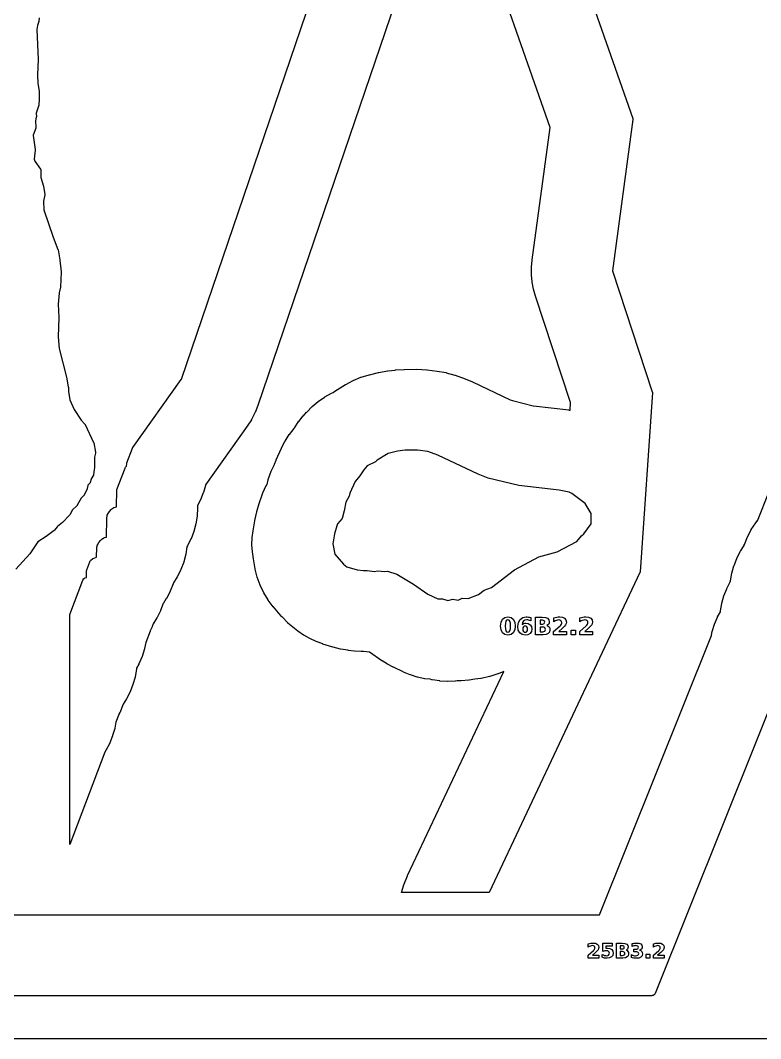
# Model space of a CAD drawing. Header units: millimetres. Extents: x 0 to 841, y 0 to 594.
# Drawn here: x 281.9 to 464.9, y 0 to 251.7 of the extents above; entities that cross this region are included whole.
import ezdxf

# ---------------------------------------------------------------- set-up
doc = ezdxf.new("R2010")
doc.units = ezdxf.units.MM
for name, color, linetype in [('CUT', 1, 'Continuous'), ('ENGRAVE', 5, 'Continuous'), ('SHEET_EDGE_DO_NOT_CUT', 8, 'Continuous')]:
    doc.layers.add(name, color=color, linetype=linetype)

msp = doc.modelspace()

# ---------------------------------------------------------------- linework, layer by layer
at = {"layer": 'CUT'}
for points in [[(380.88, 274.9), (340.6, 156.56), (340.59, 156.54), (339.89, 154.78), (339.87, 154.73), (339.02, 153.06), (338.99, 153.01), (337.97, 151.42), (337.96, 151.4), (327.67, 136.92), (327.66, 136.91), (327.66, 136.9), (327.64, 136.83), (327.63, 136.78), (327.11, 134.99), (327.09, 134.94), (326.4, 133.21), (326.38, 133.17), (325.7, 131.84), (325.7, 131.83), (325.7, 131.82), (325.69, 131.16), (325.69, 131.14), (325.56, 129.23), (325.56, 129.18), (325.25, 127.3), (325.24, 127.25), (324.75, 125.41), (324.74, 125.37), (324.07, 123.59), (324.05, 123.54), (323.22, 121.83), (323.2, 121.79), (323.06, 121.57), (323.06, 121.56), (323.05, 121.55), (322.77, 119.78), (322.75, 119.73), (322.26, 117.87), (322.24, 117.82), (321.56, 116.01), (321.54, 115.96), (320.68, 114.23), (320.66, 114.19), (319.71, 112.67), (319.71, 112.66), (319.7, 112.65), (319.65, 112.48), (319.64, 112.43), (318.9, 110.6), (318.88, 110.56), (317.97, 108.81), (317.94, 108.77), (317.24, 107.69), (317.23, 107.68), (317.23, 107.67), (317.22, 107.65), (317.21, 107.61), (316.52, 105.84), (316.5, 105.8), (315.65, 104.1), (315.62, 104.06), (314.67, 102.56), (314.67, 102.55), (314.67, 102.54), (314.45, 101.87), (314.43, 101.83), (313.97, 100.78), (313.97, 100.77), (312.9, 97.93), (312.9, 97.92), (312.9, 97.91), (312.59, 96.43), (312.58, 96.38), (311.98, 94.49), (311.97, 94.45), (311.19, 92.63), (311.16, 92.59), (310.59, 91.55), (310.58, 91.54), (310.58, 91.53), (310.57, 91.35), (310.56, 91.3), (310.22, 89.44), (310.21, 89.39), (309.7, 87.57), (309.68, 87.53), (309, 85.77), (308.98, 85.72), (308.12, 84.04), (308.1, 84), (307.27, 82.7), (307.26, 82.68), (307.26, 82.67), (307.24, 82.61), (307.23, 82.56), (306.5, 80.71), (306.48, 80.66), (306.24, 80.2), (306.23, 80.17), (305.5, 78.24), (305.5, 78.23), (305.5, 78.22), (305.22, 76.74), (305.2, 76.69), (304.68, 74.9), (304.66, 74.85), (303.97, 73.11), (303.95, 73.07), (303.09, 71.4), (303.07, 71.36), (302.72, 70.82), (302.71, 70.81), (302.71, 70.8), (294.12, 47.96), (294.12, 104.82), (297.34, 113.38), (297.34, 113.38), (297.37, 113.43), (297.39, 113.48), (297.43, 113.53), (297.59, 113.72), (297.62, 113.76), (297.66, 113.79), (297.7, 113.82), (297.74, 113.85), (297.79, 113.87), (297.83, 113.88), (298.18, 113.99), (298.19, 113.99), (298.19, 114), (298.25, 115.7), (298.25, 115.75), (298.26, 115.8), (298.28, 115.86), (299.05, 117.91), (299.07, 117.97), (299.1, 118.02), (299.21, 118.19), (299.24, 118.23), (299.28, 118.27), (299.32, 118.3), (299.73, 118.63), (299.78, 118.66), (299.82, 118.69), (299.87, 118.71), (300.67, 118.99), (300.68, 118.99), (300.68, 119.01), (300.76, 121.39), (300.76, 121.43), (300.77, 121.47), (300.78, 121.51), (300.94, 122.06), (300.95, 122.1), (300.97, 122.14), (300.99, 122.18), (301.21, 122.56), (301.25, 122.62), (301.68, 123.17), (301.7, 123.2), (301.74, 123.23), (302.04, 123.51), (302.08, 123.54), (302.13, 123.57), (302.54, 123.81), (302.6, 123.83), (302.65, 123.85), (303.15, 123.99), (303.16, 124), (303.16, 124.01), (303.22, 128.58), (303.23, 128.65), (303.32, 129.25), (303.33, 129.29), (303.35, 129.34), (303.36, 129.38), (303.58, 129.86), (303.6, 129.9), (303.62, 129.94), (303.64, 129.97), (304.33, 130.83), (304.37, 130.87), (304.41, 130.91), (304.45, 130.94), (304.96, 131.28), (305, 131.3), (305.05, 131.32), (305.09, 131.34), (305.63, 131.5), (305.64, 131.5), (305.64, 131.52), (305.71, 135.55), (305.71, 135.61), (305.72, 135.67), (305.74, 135.72), (307.74, 141.05), (307.76, 141.1), (307.79, 141.14), (307.87, 141.27), (307.89, 141.31), (307.93, 141.35), (307.96, 141.38), (308, 141.41), (308.13, 141.51), (308.14, 141.52), (308.14, 141.53), (308.19, 142.2), (308.2, 142.24), (308.21, 142.29), (308.22, 142.34), (309.61, 146.01), (309.62, 146.05), (309.64, 146.08), (309.67, 146.12), (321.65, 162.99), (321.66, 163), (321.67, 163.01), (362.72, 283.6)], [(413.51, 283.9), (433.28, 227.45), (433.3, 227.41), (433.31, 227.36), (433.31, 227.32), (433.31, 227.27), (433.31, 227.22), (428.25, 189.82), (428.25, 189.81), (428.25, 189.8), (438.11, 159.9), (438.12, 159.85), (438.13, 159.81), (438.14, 159.76), (438.14, 159.71), (435.1, 115.39), (435.09, 115.34), (435.08, 115.3), (435.07, 115.25), (435.05, 115.21), (397.76, 36.12), (376.08, 36.12), (376.71, 38.02), (376.72, 38.05), (377.6, 40.26), (377.61, 40.29), (401.41, 90.76), (401.42, 90.77), (401.41, 90.77), (399.99, 90.21), (399.96, 90.2), (397.93, 89.52), (397.88, 89.51), (395.8, 89.05), (395.74, 89.05), (394.27, 88.89), (394.25, 88.89), (392.81, 88.62), (392.76, 88.61), (390.83, 88.45), (390.78, 88.45), (389.91, 88.46), (389.9, 88.46), (389.89, 88.46), (389.45, 88.4), (389.4, 88.39), (387.52, 88.31), (387.47, 88.31), (385.59, 88.41), (385.54, 88.42), (383.67, 88.7), (383.63, 88.71), (383.17, 88.83), (383.14, 88.83), (381.85, 88.99), (381.8, 88.99), (380.05, 89.37), (380, 89.38), (378.29, 89.92), (378.24, 89.93), (376.58, 90.63), (376.55, 90.64), (374.09, 91.8), (374.07, 91.81), (372.67, 92.54), (372.63, 92.56), (371.3, 93.4), (371.28, 93.42), (368.22, 95.52), (368.2, 95.53), (368.19, 95.54), (368.18, 95.55), (368.16, 95.55), (366.74, 95.67), (366.71, 95.68), (366.5, 95.71), (366.46, 95.71), (366.13, 95.71), (366.09, 95.71), (364.52, 95.82), (364.5, 95.82), (362.93, 95.99), (362.9, 96), (361.05, 96.29), (361, 96.3), (359.18, 96.78), (359.15, 96.78), (356.66, 97.56), (356.64, 97.57), (355.03, 98.15), (354.99, 98.16), (353.45, 98.88), (353.41, 98.9), (351.94, 99.74), (351.9, 99.76), (350.5, 100.74), (350.48, 100.75), (349.63, 101.4), (349.61, 101.42), (348.03, 102.75), (347.99, 102.79), (346.57, 104.28), (346.55, 104.3), (344.43, 106.77), (344.41, 106.79), (343.16, 108.41), (343.13, 108.46), (342.06, 110.19), (342.03, 110.24), (341.15, 112.08), (341.13, 112.13), (340.44, 114.05), (340.43, 114.1), (339.94, 116.1), (339.94, 116.12), (339.47, 118.6), (339.47, 118.62), (339.22, 120.32), (339.22, 120.36), (339.13, 122.06), (339.13, 122.11), (339.18, 123.81), (339.18, 123.85), (339.39, 125.55), (339.39, 125.57), (339.8, 128.03), (339.8, 128.06), (340.3, 130.27), (340.31, 130.3), (340.88, 132.29), (340.89, 132.32), (341.61, 134.41), (341.62, 134.43), (341.81, 134.9), (341.82, 134.93), (342.68, 136.73), (342.7, 136.78), (342.84, 137.01), (342.85, 137.02), (342.85, 137.03), (343.11, 138.15), (343.12, 138.21), (343.86, 140.28), (343.88, 140.33), (344.67, 141.96), (344.68, 141.98), (345.09, 143.04), (345.1, 143.07), (346.41, 145.97), (346.42, 145.99), (347.29, 147.69), (347.31, 147.73), (348.34, 149.33), (348.37, 149.37), (349.55, 150.87), (349.57, 150.89), (349.61, 150.94), (349.62, 150.95), (349.62, 150.96), (349.67, 151.04), (349.69, 151.06), (350.67, 152.53), (350.7, 152.57), (351.81, 153.94), (351.83, 153.95), (352.65, 154.88), (352.67, 154.9), (354, 156.26), (354.04, 156.29), (355.49, 157.51), (355.52, 157.54), (357.08, 158.6), (357.12, 158.63), (358.79, 159.55), (358.81, 159.56), (359.17, 159.73), (359.17, 159.74), (359.18, 159.74), (359.61, 160.04), (359.64, 160.06), (362.27, 161.68), (362.3, 161.69), (364.12, 162.69), (364.17, 162.71), (366.08, 163.5), (366.13, 163.52), (368.12, 164.11), (368.15, 164.12), (370.43, 164.66), (370.46, 164.67), (372.66, 165.06), (372.69, 165.07), (374.57, 165.29), (374.6, 165.3), (376.8, 165.44), (376.82, 165.44), (379.88, 165.47), (379.91, 165.47), (382.39, 165.33), (382.43, 165.33), (384.9, 165.04), (384.93, 165.04), (387.12, 164.65), (387.18, 164.64), (389.32, 164.01), (389.35, 164), (391.86, 163.1), (391.88, 163.09), (393.67, 162.35), (393.69, 162.34), (402.96, 157.95), (402.97, 157.94), (403.53, 157.73), (403.56, 157.72), (408.7, 156.47), (408.73, 156.46), (417.45, 155.42), (417.47, 155.41), (417.78, 155.37), (417.79, 155.36), (417.79, 155.38), (417.92, 157.25), (417.92, 157.26), (417.92, 157.28), (409.26, 183.53), (409.25, 183.56), (408.77, 185.27), (408.76, 185.31), (408.44, 187.05), (408.44, 187.09), (408.27, 188.85), (408.27, 188.9), (408.27, 190.66), (408.27, 190.71), (408.43, 192.48), (408.43, 192.5), (412.86, 225.25), (412.86, 225.26), (412.86, 225.27), (394.63, 277.28)], [(286.47, 252.39), (286.42, 251.6), (286.41, 251.55), (286.41, 251.51), (286.39, 251.47), (286.06, 250.49), (286.06, 250.48), (286.06, 250.47), (285.92, 249.5), (285.92, 249.49), (285.92, 249.48), (286.27, 242.08), (286.27, 242.03), (286.1, 238.24), (286.1, 238.22), (286.18, 236.16), (286.18, 236.12), (286.5, 234.27), (286.5, 234.23), (286.51, 234.19), (286.53, 232.29), (286.53, 232.26), (286.46, 230.88), (286.46, 230.83), (286.45, 230.79), (286.44, 230.75), (285.79, 228.78), (285.78, 228.77), (285.78, 228.76), (285.81, 227.92), (285.81, 227.86), (285.8, 227.8), (285.62, 226.93), (285.62, 226.92), (285.62, 226.9), (285.68, 225.24), (285.68, 225.2), (285.68, 225.15), (285.67, 225.11), (285.66, 225.06), (285.06, 223.32), (285.06, 223.31), (285.06, 223.3), (285.54, 219.79), (285.54, 219.73), (285.54, 219.67), (285.29, 217.46), (285.29, 217.44), (285.3, 217.43), (285.41, 216.96), (285.41, 216.95), (285.42, 216.94), (286.84, 214.97), (286.87, 214.92), (286.9, 214.88), (286.92, 214.83), (286.93, 214.78), (286.94, 214.73), (286.94, 214.67), (286.93, 212.91), (286.93, 212.9), (286.93, 212.89), (287.58, 210.76), (287.6, 210.7), (287.92, 208.78), (287.93, 208.74), (287.93, 208.69), (287.93, 208.64), (287.92, 208.6), (287.59, 207.06), (287.59, 207.05), (287.59, 207.04), (287.69, 204.89), (287.69, 204.88), (287.69, 204.87), (289.95, 198.16), (289.95, 198.15), (291.15, 195.06), (291.16, 195.02), (291.18, 194.97), (291.63, 192.5), (291.64, 192.47), (291.97, 189.57), (291.97, 189.53), (291.97, 189.49), (291.81, 185.87), (291.8, 185.82), (291.79, 185.76), (291.42, 184.36), (291.42, 184.35), (291.42, 184.33), (291.18, 181.6), (291.18, 181.56), (291.35, 178.31), (291.35, 178.27), (291.24, 173.49), (291.24, 173.47), (291.43, 170.61), (291.43, 170.6), (291.43, 170.59), (293.25, 163.52), (293.25, 163.5), (293.72, 161.16), (293.72, 161.11), (293.73, 161.07), (293.73, 160.01), (293.73, 160), (293.73, 159.99), (294.1, 157.93), (294.1, 157.92), (294.11, 157.9), (295.17, 155.54), (295.17, 155.53), (295.18, 155.52), (296.92, 152.87), (296.92, 152.87), (296.93, 152.86), (297.78, 151.91), (297.81, 151.88), (297.83, 151.84), (297.86, 151.8), (299.97, 147.41), (299.98, 147.37), (300, 147.33), (300.01, 147.28), (300.42, 144.98), (300.43, 144.93), (300.43, 144.88), (300.43, 144.83), (300.42, 144.78), (300.2, 143.79), (300.19, 143.78), (300.19, 143.76), (300.23, 141.24), (300.23, 141.2), (300.22, 141.16), (299.98, 139.46), (299.97, 139.42), (299.96, 139.37), (299.94, 139.33), (299.92, 139.29), (299.39, 138.36), (299.39, 138.35), (299.38, 138.34), (299.12, 137.48), (299.1, 137.43), (299.07, 137.38), (299.04, 137.34), (299.01, 137.3), (298.56, 136.8), (298.55, 136.79), (298.55, 136.77), (298.39, 136), (298.38, 135.96), (298.36, 135.92), (298.35, 135.88), (297.65, 134.44), (297.62, 134.39), (297.59, 134.35), (297.56, 134.31), (296.93, 133.65), (296.92, 133.64), (296.91, 133.63), (295.92, 131.85), (295.89, 131.82), (295.86, 131.78), (295.83, 131.74), (294.79, 130.71), (294.79, 130.71), (294.78, 130.7), (294.1, 129.51), (294.06, 129.46), (294.03, 129.42), (292.29, 127.61), (292.25, 127.56), (291.01, 126.57), (291, 126.56), (290.99, 126.55), (290.31, 125.69), (290.28, 125.65), (290.25, 125.62), (290.22, 125.6), (288.27, 124.14), (288.24, 124.11), (286.22, 122.84), (286.21, 122.84), (286.2, 122.83), (284.24, 119.88), (284.2, 119.82), (280.78, 116.03)], [(181.62, 30.62), (425.05, 30.62), (425.06, 30.63), (425.07, 30.64), (452.75, 99.7), (452.75, 99.71), (452.75, 99.72), (452.94, 100.63), (452.96, 100.68), (453.51, 102.46), (453.53, 102.5), (454.25, 104.22), (454.27, 104.27), (454.95, 105.53), (454.96, 105.55), (454.96, 105.56), (454.97, 105.73), (454.98, 105.78), (455.31, 107.61), (455.32, 107.66), (455.83, 109.46), (455.84, 109.5), (456.52, 111.24), (456.54, 111.28), (457.38, 112.95), (457.4, 112.99), (457.44, 113.06), (457.45, 113.07), (457.45, 113.08), (457.45, 113.12), (457.46, 113.16), (457.79, 115.04), (457.8, 115.08), (458.31, 116.91), (458.33, 116.96), (459.01, 118.73), (459.03, 118.78), (459.89, 120.48), (459.91, 120.52), (460.8, 121.92), (460.81, 121.93), (460.81, 121.94), (460.87, 122.14), (460.88, 122.19), (461.62, 124.02), (461.64, 124.07), (462.56, 125.82), (462.59, 125.86), (463.68, 127.5), (463.71, 127.54), (464.08, 128), (464.09, 128.01), (464.1, 128.02), (469.9, 142.49)], [(472.26, 94.63), (438.81, 11.18), (438.8, 11.14), (438.77, 11.1), (438.75, 11.06), (438.72, 11.03), (438.54, 10.83), (438.51, 10.79), (438.47, 10.76), (438.43, 10.73), (438.39, 10.71), (438.34, 10.69), (438.29, 10.68), (438.14, 10.64), (438.1, 10.63), (438.06, 10.63), (438.02, 10.62), (181.62, 10.62)]]:
    msp.add_lwpolyline(points, dxfattribs=at)
at = {"layer": 'ENGRAVE'}
msp.add_lwpolyline([(387.6, 108.31), (388.78, 108.65), (390.1, 108.43), (391.08, 108.89), (392.6, 108.8), (395.12, 109.79), (396.57, 110.88), (398.36, 111.56), (404.07, 115.92), (410.1, 119.12), (414.58, 120.33), (419.49, 122.92), (420.59, 124.32), (421.17, 124.82), (423.04, 127.31), (422.96, 129.81), (421.55, 132.31), (418.22, 134.8), (417.6, 135.06), (415.09, 135.56), (405.15, 136.75), (397.56, 138.59), (395.08, 139.55), (385.12, 144.27), (382.58, 145.18), (380.08, 145.47), (376.99, 145.44), (375.08, 145.21), (372.78, 144.66), (370.12, 143.02), (369.7, 142.62), (367.6, 141.6), (366.76, 140.65), (365.81, 139.1), (364.64, 137.75), (363.32, 134.82), (363.18, 134.14), (362.32, 132.59), (361.96, 130.5), (361.4, 128.61), (360.31, 127.31), (360.11, 126.81), (359.53, 124.79), (359.12, 122.31), (359.59, 119.81), (361.73, 117.32), (362.6, 116.66), (365.12, 115.87), (366.72, 115.7), (367.6, 115.74), (369.42, 115.49), (370.18, 115.68), (371.96, 115.45), (372.64, 115.56), (374.95, 114.84), (379.09, 112.32), (382.62, 109.89), (385.1, 108.72), (386.2, 108.74), (387.6, 108.31)], dxfattribs=at)
for points in [[(404.21, 102.01), (404.09, 101.04), (403.74, 100.33), (403.18, 99.89), (402.41, 99.74), (401.65, 99.89), (401.08, 100.33), (400.73, 101.04), (400.61, 102.01), (400.73, 102.97), (401.08, 103.69), (401.65, 104.13), (402.41, 104.28), (403.18, 104.13), (403.74, 103.69), (404.09, 102.97), (404.21, 102.01)], [(403.08, 102.01), (403.05, 102.71), (402.93, 103.17), (402.72, 103.42), (402.41, 103.51), (402.1, 103.42), (401.89, 103.17), (401.78, 102.71), (401.74, 102.01), (401.78, 101.31), (401.89, 100.84), (402.1, 100.59), (402.41, 100.51), (402.72, 100.59), (402.93, 100.84), (403.05, 101.31), (403.08, 102.01)], [(408.06, 104.08), (408.06, 103.27), (407.79, 103.39), (407.54, 103.47), (407.3, 103.52), (407.06, 103.53), (406.61, 103.46), (406.27, 103.25), (406.05, 102.9), (405.95, 102.42), (406.15, 102.55), (406.36, 102.64), (406.6, 102.69), (406.86, 102.71), (407.46, 102.61), (407.94, 102.32), (408.25, 101.86), (408.35, 101.29), (408.24, 100.65), (407.89, 100.16), (407.35, 99.84), (406.66, 99.74), (405.9, 99.88), (405.34, 100.31), (404.99, 101.01), (404.87, 101.95), (405.01, 102.91), (405.42, 103.65), (406.07, 104.12), (406.92, 104.27), (407.21, 104.26), (407.5, 104.22), (407.78, 104.16), (408.06, 104.08)], [(412.06, 102.16), (412.39, 102.01), (412.63, 101.77), (412.77, 101.46), (412.82, 101.08), (412.72, 100.52), (412.4, 100.13), (411.86, 99.9), (411.1, 99.82), (409.22, 99.82), (409.22, 104.2), (410.92, 104.2), (411.7, 104.13), (412.24, 103.92), (412.54, 103.56), (412.65, 103.04), (412.61, 102.74), (412.5, 102.5), (412.31, 102.3), (412.06, 102.16)], [(410.98, 102.5), (411.21, 102.53), (411.38, 102.62), (411.48, 102.77), (411.52, 102.97), (411.48, 103.17), (411.38, 103.31), (411.21, 103.4), (410.98, 103.43), (410.35, 103.43), (410.35, 102.5), (410.98, 102.5)], [(414.98, 100.65), (416.9, 100.65), (416.9, 99.82), (413.72, 99.82), (413.72, 100.65), (415.32, 102.06), (415.5, 102.25), (415.63, 102.44), (415.71, 102.63), (415.74, 102.82), (415.69, 103.1), (415.53, 103.32), (415.29, 103.46), (414.98, 103.51), (414.7, 103.48), (414.4, 103.39), (414.08, 103.25), (413.73, 103.06), (413.73, 104.02), (414.11, 104.13), (414.49, 104.21), (414.85, 104.26), (415.22, 104.28), (415.91, 104.19), (416.44, 103.93), (416.76, 103.52), (416.87, 102.97), (416.82, 102.62), (416.69, 102.3), (416.4, 101.94), (415.91, 101.47), (414.98, 100.65)], [(421.43, 100.65), (423.35, 100.65), (423.35, 99.82), (420.17, 99.82), (420.17, 100.65), (421.77, 102.06), (421.96, 102.25), (422.09, 102.44), (422.16, 102.63), (422.19, 102.82), (422.14, 103.1), (421.98, 103.32), (421.74, 103.46), (421.43, 103.51), (421.16, 103.48), (420.86, 103.39), (420.53, 103.25), (420.19, 103.06), (420.19, 104.02), (420.57, 104.13), (420.94, 104.21), (421.31, 104.26), (421.67, 104.28), (422.37, 104.19), (422.89, 103.93), (423.22, 103.52), (423.32, 102.97), (423.28, 102.62), (423.14, 102.3), (422.85, 101.94), (422.36, 101.47), (421.43, 100.65)], [(406.67, 101.98), (406.41, 101.93), (406.23, 101.79), (406.11, 101.55), (406.08, 101.21), (406.11, 100.88), (406.23, 100.64), (406.41, 100.49), (406.67, 100.45), (406.93, 100.49), (407.12, 100.64), (407.23, 100.88), (407.26, 101.21), (407.23, 101.55), (407.12, 101.79), (406.93, 101.93), (406.67, 101.98)], [(411.01, 100.59), (411.31, 100.63), (411.53, 100.73), (411.65, 100.91), (411.7, 101.17), (411.65, 101.42), (411.53, 101.59), (411.31, 101.7), (411.01, 101.74), (410.35, 101.74), (410.35, 100.59), (411.01, 100.59)], [(418.03, 100.96), (419.09, 100.96), (419.09, 99.82), (418.03, 99.82), (418.03, 100.96)], [(423.29, 20.62), (424.9, 20.62), (424.9, 19.93), (422.25, 19.93), (422.25, 20.62), (423.58, 21.79), (423.73, 21.95), (423.84, 22.11), (423.9, 22.26), (423.93, 22.43), (423.88, 22.66), (423.75, 22.84), (423.55, 22.96), (423.3, 23), (423.07, 22.97), (422.82, 22.9), (422.54, 22.78), (422.26, 22.62), (422.26, 23.42), (422.57, 23.52), (422.88, 23.58), (423.19, 23.62), (423.49, 23.64), (424.07, 23.57), (424.51, 23.35), (424.78, 23), (424.87, 22.55), (424.83, 22.26), (424.72, 21.99), (424.48, 21.69), (424.07, 21.3), (423.29, 20.62)], [(425.86, 23.57), (428.2, 23.57), (428.2, 22.88), (426.61, 22.88), (426.61, 22.32), (426.72, 22.34), (426.83, 22.36), (426.94, 22.37), (427.05, 22.38), (427.64, 22.29), (428.09, 22.04), (428.37, 21.65), (428.46, 21.12), (428.36, 20.59), (428.06, 20.19), (427.57, 19.94), (426.93, 19.86), (426.63, 19.87), (426.32, 19.92), (426.02, 19.99), (425.72, 20.1), (425.72, 20.84), (426.01, 20.69), (426.28, 20.58), (426.54, 20.52), (426.79, 20.5), (427.09, 20.54), (427.32, 20.66), (427.47, 20.86), (427.52, 21.12), (427.47, 21.37), (427.32, 21.57), (427.09, 21.69), (426.79, 21.74), (426.58, 21.72), (426.35, 21.68), (426.11, 21.62), (425.86, 21.52), (425.86, 23.57)], [(431.63, 21.88), (431.9, 21.75), (432.1, 21.55), (432.23, 21.29), (432.27, 20.97), (432.18, 20.51), (431.91, 20.19), (431.46, 19.99), (430.83, 19.93), (429.27, 19.93), (429.27, 23.57), (430.68, 23.57), (431.33, 23.51), (431.78, 23.34), (432.03, 23.04), (432.12, 22.61), (432.09, 22.36), (431.99, 22.15), (431.84, 21.99), (431.63, 21.88)], [(430.73, 22.16), (430.92, 22.18), (431.06, 22.26), (431.15, 22.38), (431.18, 22.55), (431.15, 22.71), (431.06, 22.83), (430.92, 22.91), (430.73, 22.93), (430.21, 22.93), (430.21, 22.16), (430.73, 22.16)], [(434.95, 21.89), (435.27, 21.76), (435.51, 21.56), (435.65, 21.29), (435.7, 20.96), (435.6, 20.48), (435.29, 20.14), (434.78, 19.93), (434.08, 19.86), (433.79, 19.87), (433.51, 19.9), (433.23, 19.96), (432.95, 20.04), (432.95, 20.76), (433.22, 20.65), (433.48, 20.56), (433.74, 20.51), (433.99, 20.5), (434.32, 20.53), (434.56, 20.62), (434.71, 20.78), (434.76, 21), (434.71, 21.22), (434.56, 21.37), (434.3, 21.47), (433.95, 21.5), (433.58, 21.5), (433.58, 22.11), (433.97, 22.11), (434.28, 22.13), (434.5, 22.22), (434.63, 22.36), (434.68, 22.56), (434.63, 22.74), (434.51, 22.88), (434.3, 22.97), (434.03, 23), (433.8, 22.98), (433.57, 22.94), (433.34, 22.88), (433.11, 22.79), (433.11, 23.48), (433.39, 23.55), (433.66, 23.6), (433.93, 23.63), (434.2, 23.64), (434.82, 23.58), (435.26, 23.4), (435.53, 23.11), (435.62, 22.7), (435.57, 22.41), (435.45, 22.18), (435.24, 22.01), (434.95, 21.89)], [(439.44, 20.62), (441.04, 20.62), (441.04, 19.93), (438.39, 19.93), (438.39, 20.62), (439.72, 21.79), (439.88, 21.95), (439.99, 22.11), (440.05, 22.26), (440.07, 22.43), (440.03, 22.66), (439.9, 22.84), (439.7, 22.96), (439.44, 23), (439.21, 22.97), (438.96, 22.9), (438.69, 22.78), (438.4, 22.62), (438.4, 23.42), (438.72, 23.52), (439.03, 23.58), (439.34, 23.62), (439.64, 23.64), (440.22, 23.57), (440.66, 23.35), (440.93, 23), (441.02, 22.55), (440.98, 22.26), (440.86, 21.99), (440.63, 21.69), (440.22, 21.3), (439.44, 20.62)], [(430.76, 20.57), (431.01, 20.6), (431.19, 20.69), (431.29, 20.84), (431.33, 21.05), (431.29, 21.25), (431.19, 21.4), (431.01, 21.49), (430.76, 21.52), (430.21, 21.52), (430.21, 20.57), (430.76, 20.57)], [(436.61, 20.87), (437.49, 20.87), (437.49, 19.93), (436.61, 19.93), (436.61, 20.87)]]:
    msp.add_lwpolyline(points, close=True, dxfattribs=at)
at = {"layer": 'SHEET_EDGE_DO_NOT_CUT'}
msp.add_lwpolyline([(0, 0), (841, 0), (841, 594), (0, 594)], close=True, dxfattribs=at)

doc.saveas('drawing.dxf')
